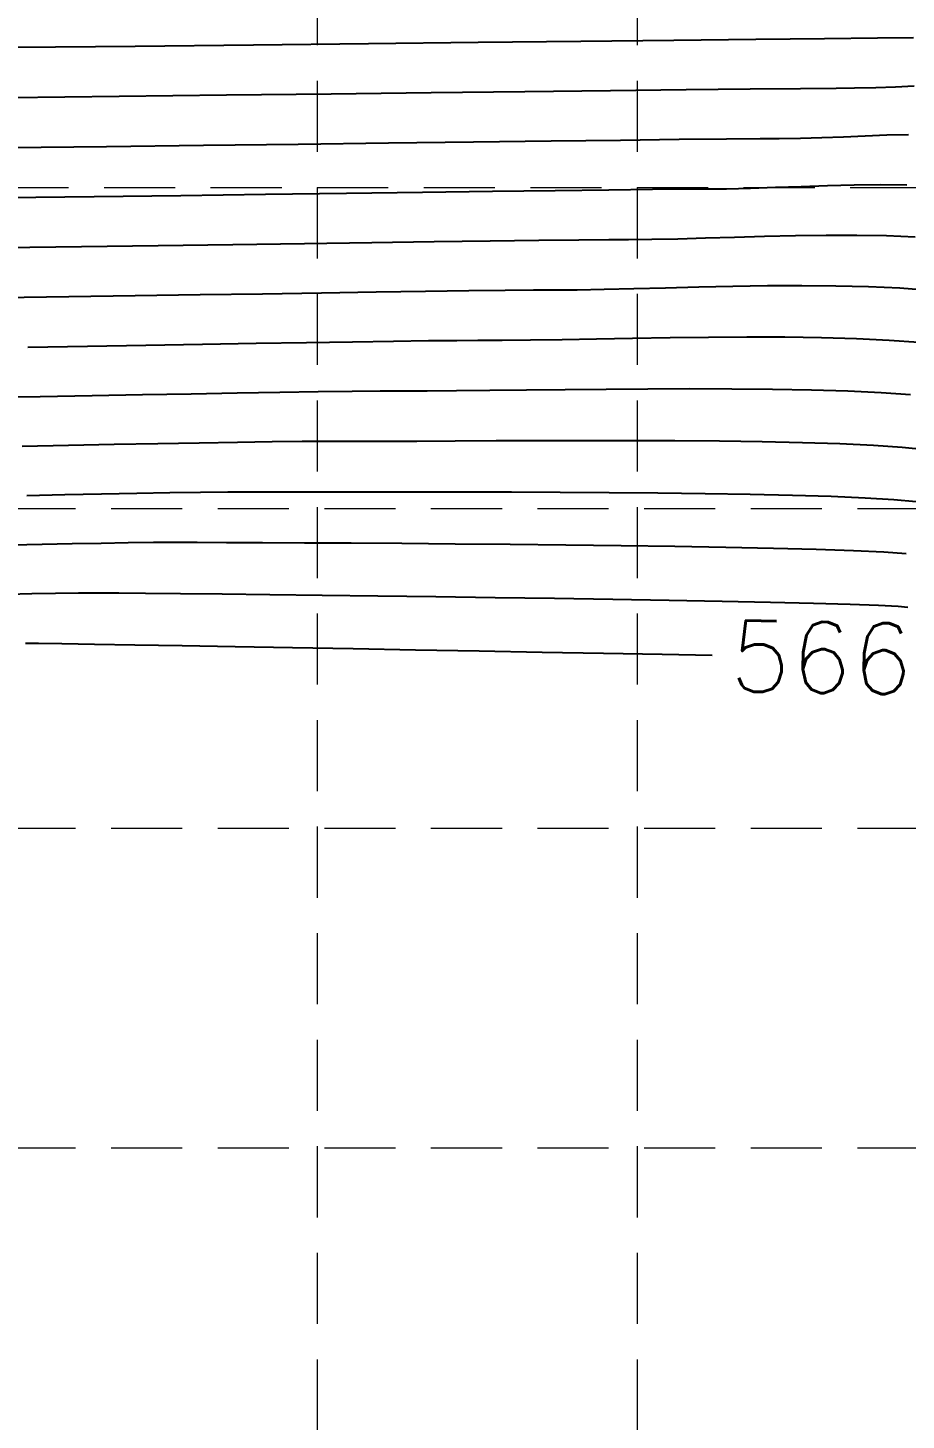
# Model space of a CAD drawing. Header units: inches. Extents: x 2547543 to 2548696, y 7125653 to 7126375.
# Drawn here: x 2548535.3 to 2548584.7, y 7125747 to 7125825.4 of the extents above; entities that cross this region are included whole.
import ezdxf

# ---------------------------------------------------------------- set-up
doc = ezdxf.new("R2010")
doc.units = ezdxf.units.IN
doc.header["$MEASUREMENT"] = 0
doc.linetypes.add('HIDDEN', pattern=[0.375, 0.25, -0.125])
for name, color, linetype in [('CONT-MJR', 6, 'Continuous'), ('CONT-MNR', 14, 'Continuous'), ('GRID', 254, 'HIDDEN')]:
    doc.layers.add(name, color=color, linetype=linetype)
doc.styles.add('L80', font='simplex', dxfattribs={"height": 3.2})

msp = doc.modelspace()

# ---------------------------------------------------------------- linework, layer by layer
at = {"layer": 'CONT-MJR', "color": 35, "extrusion": (0.01130672123906741, -0.9999360769843352, 0), "elevation": -7096550.361178077}
msp.add_lwpolyline([(2628982.713480884, 555.0000000000009), (2628979.109523152, 555.0000000000009)], dxfattribs=at)
at = {"layer": 'CONT-MJR', "color": 35, "extrusion": (0.01067862737324489, -0.9999429818331762, 0), "elevation": -7098200.308818376}
msp.add_lwpolyline([(2624527.47506614, 555.0000000000009), (2624524.625986346, 555.0000000000009)], dxfattribs=at)
at = {"layer": 'CONT-MJR', "color": 35}
for points, elevation in [([(2548580.787947966, 7125821.951894375), (2548578.793202206, 7125821.933386084)], 555), ([(2548583.020812888, 7125821.972362597), (2548581.829160571, 7125821.956895402)], 555), ([(2548584.130729357, 7125822.018263514), (2548583.020812888, 7125821.972362597)], 555), ([(2548585.180627795, 7125822.077865906), (2548584.130729357, 7125822.018263514)], 555), ([(2548540.431431011, 7125821.490013116), (2548534.326157524, 7125821.421547516)], 555), ([(2548552.364779347, 7125821.627796073), (2548546.477425475, 7125821.559293064)], 555), ([(2548563.266119033, 7125821.756106098), (2548557.994131056, 7125821.693930845)], 555), ([(2548568.081381706, 7125821.812730539), (2548563.266119033, 7125821.756106098)], 555), ([(2548563.593771497, 7125807.767793921), (2548561.997455045, 7125807.748562139)], 560), ([(2548565.372127972, 7125807.797648618), (2548563.593771497, 7125807.767793921)], 560), ([(2548571.448401904, 7125807.903458941), (2548569.334546738, 7125807.870230254)], 560), ([(2548573.603882841, 7125807.928314039), (2548571.448401904, 7125807.903458941)], 560), ([(2548579.969044643, 7125807.905146544), (2548577.899307773, 7125807.933906967)], 560), ([(2548541.935954267, 7125807.468426153), (2548538.646646035, 7125807.413583606)], 560), ([(2548548.15010961, 7125807.574842546), (2548545.118861591, 7125807.522749687)], 560), ([(2548550.98443993, 7125807.622993067), (2548548.15010961, 7125807.574842546)], 560), ([(2548553.576594153, 7125807.665489587), (2548550.98443993, 7125807.622993067)], 560), ([(2548559.447416294, 7125807.741938513), (2548557.853340732, 7125807.726673973)], 560), ([(2548561.997455045, 7125807.748562139), (2548560.618282179, 7125807.744702401)], 560), ([(2548535.520295737, 7125793.480286863), (2548534.178607, 7125793.444530169)], 565), ([(2548536.843899176, 7125793.509869508), (2548535.520295737, 7125793.480286863)], 565), ([(2548538.142055725, 7125793.528777291), (2548536.843899176, 7125793.509869508)], 565), ([(2548539.407403788, 7125793.5325094), (2548538.142055725, 7125793.528777291)], 565), ([(2548541.921799662, 7125793.512396306), (2548540.407412631, 7125793.525848038)], 565), ([(2548543.887061869, 7125793.492650204), (2548541.921799662, 7125793.512396306)], 565), ([(2548546.23969624, 7125793.467105735), (2548543.887061869, 7125793.492650204)], 565), ([(2548551.853069429, 7125793.400605698), (2548548.916199764, 7125793.436258899)], 565), ([(2548554.986802223, 7125793.360642133), (2548551.853069429, 7125793.400605698)], 565), ([(2548558.253895135, 7125793.316864206), (2548554.986802223, 7125793.360642133)], 565), ([(2548561.590845152, 7125793.26976792), (2548558.253895135, 7125793.316864206)], 565), ([(2548564.934149264, 7125793.219849272), (2548561.590845152, 7125793.26976792)], 565), ([(2548574.367156048, 7125793.058119191), (2548571.385807724, 7125793.113528907)], 565), ([(2548577.100846419, 7125793.001871123), (2548574.367156048, 7125793.058119191)], 565), ([(2548579.523375827, 7125792.945280703), (2548577.100846419, 7125793.001871123)], 565), ([(2548584.288968149, 7125792.778415343), (2548583.180939704, 7125792.833056811)], 565), ([(2548584.831823582, 7125792.725415531), (2548584.288968149, 7125792.778415343)], 565)]:
    msp.add_lwpolyline(points, dxfattribs=dict(at, elevation=elevation))
at = {"layer": 'CONT-MJR', "color": 35, "extrusion": (0.004803024307176775, -0.9999884654122291, 0), "elevation": -7113498.863002314}
msp.add_lwpolyline([(2582777.928387355, 555.0000000000009), (2582776.887162739, 555.0000000000009)], dxfattribs=at)
at = {"layer": 'CONT-MJR', "color": 35, "extrusion": (0.01145806545590669, -0.9999343542133194, 0), "elevation": -7096152.366775298}
msp.add_lwpolyline([(2630027.305940564, 555), (2630021.25954918, 555)], dxfattribs=at)
at = {"layer": 'CONT-MJR', "color": 35, "extrusion": (0.011747393338245, -0.9999309969941709, 0), "elevation": -7095391.077612576}
msp.add_lwpolyline([(2632091.966265736, 555), (2632086.336525557, 555)], dxfattribs=at)
at = {"layer": 'CONT-MJR', "color": 35, "extrusion": (0.01161703610763035, -0.999932519959259, 0), "elevation": -7095734.154560141}
msp.add_lwpolyline([(2631181.292662003, 555.0000000000005), (2631177.033198774, 555.0000000000005)], dxfattribs=at)
at = {"layer": 'CONT-MJR', "color": 35, "extrusion": (0.01855423407766642, -0.9998278553820109, 0), "elevation": -7077294.449710732}
msp.add_lwpolyline([(2680342.481810021, 560.0000000000009), (2680340.5561856, 560.0000000000009)], dxfattribs=at)
at = {"layer": 'CONT-MJR', "color": 35, "extrusion": (0.01808779795398649, -0.9998364024005006, 0), "elevation": -7078544.097973184}
msp.add_lwpolyline([(2677042.567737102, 560), (2677040.530277946, 560)], dxfattribs=at)
at = {"layer": 'CONT-MJR', "color": 35, "extrusion": (0.005426547066442558, -0.9999852761850725, 0), "elevation": -7111873.054623133}
msp.add_lwpolyline([(2587206.773301171, 560), (2587204.611266195, 560)], dxfattribs=at)
at = {"layer": 'CONT-MJR', "color": 35, "extrusion": (-0.002877739336882141, -0.9999958592995818, 0), "elevation": -7133112.570945021}
msp.add_lwpolyline([(2528061.128611729, 560), (2528058.995181106, 560)], dxfattribs=at)
at = {"layer": 'CONT-MJR', "color": 35, "extrusion": (-0.02846739625650775, -0.9995947215498764, 0), "elevation": -7195471.404633063}
msp.add_lwpolyline([(2344695.858968707, 560.0000000000005), (2344693.887221212, 560.0000000000005)], dxfattribs=at)
at = {"layer": 'CONT-MJR', "color": 35, "extrusion": (-0.0479833306706491, -0.9988481365942229, 0), "elevation": -7239889.341686079}
msp.add_lwpolyline([(2203728.16657971, 560.0000000000009), (2203726.327404887, 560.0000000000009)], dxfattribs=at)
at = {"layer": 'CONT-MJR', "color": 35, "extrusion": (-0.07479798927383703, -0.9971987067784389, 0), "elevation": -7296475.225807125}
msp.add_lwpolyline([(2008450.026879516, 560), (2008448.354132926, 560)], dxfattribs=at)
at = {"layer": 'CONT-MJR', "color": 35, "extrusion": (0.01601068696924191, -0.9998718207364248, 0), "elevation": -7084090.178336493}
msp.add_lwpolyline([(2662301.048741106, 560.0000000000009), (2662297.697860847, 560.0000000000009)], dxfattribs=at)
at = {"layer": 'CONT-MJR', "color": 35, "extrusion": (0.01706478315709226, -0.9998543859861803, 0), "elevation": -7081279.535495153}
msp.add_lwpolyline([(2669774.375172333, 560), (2669771.191801466, 560)], dxfattribs=at)
at = {"layer": 'CONT-MJR', "color": 35, "extrusion": (0.01524123539145829, -0.9998838456259518, 0), "elevation": -7086136.866791999}
msp.add_lwpolyline([(2656865.967920188, 560), (2656863.662932721, 560)], dxfattribs=at)
at = {"layer": 'CONT-MJR', "color": 35, "extrusion": (0.01321039610970163, -0.9999127389100636, 0), "elevation": -7091518.462173946}
msp.add_lwpolyline([(2642470.20607562, 560.0000000000009), (2642468.233876678, 560.0000000000009)], dxfattribs=at)
at = {"layer": 'CONT-MJR', "color": 35, "extrusion": (0.002360543767095015, -0.9999972139126807, 0), "elevation": -7119771.902697255}
msp.add_lwpolyline([(2565374.298827033, 560), (2565373.127957887, 560)], dxfattribs=at)
at = {"layer": 'CONT-MJR', "color": 35, "extrusion": (-0.006661154389120333, -0.9999778142649988, 0), "elevation": -7142611.656001889}
msp.add_lwpolyline([(2501017.855349844, 565), (2501016.855318815, 565)], dxfattribs=at)
at = {"layer": 'CONT-MJR', "color": 35, "extrusion": (-0.01152428432391247, -0.9999335932304814, 0), "elevation": -7154690.437660227}
msp.add_lwpolyline([(2466260.005706363, 565.0000000000009), (2466257.329025088, 565.0000000000009)], dxfattribs=at)
at = {"layer": 'CONT-MJR', "color": 35, "extrusion": (-0.01589651111071417, -0.9998736424841426, 0), "elevation": -7165406.113111579}
msp.add_lwpolyline([(2434970.939293675, 565), (2434967.652723198, 565)], dxfattribs=at)
at = {"layer": 'CONT-MJR', "color": 35, "extrusion": (-0.01708021359904352, -0.9998541225115847, 0), "elevation": -7168283.764368545}
msp.add_lwpolyline([(2426489.538173248, 565), (2426486.372208139, 565)], dxfattribs=at)
at = {"layer": 'CONT-MJR', "color": 35, "extrusion": (-0.02754836880310116, -0.9996204716672665, 0), "elevation": -7193297.713598766}
msp.add_lwpolyline([(2351310.341810302, 565), (2351308.293167353, 565)], dxfattribs=at)
at = {"layer": 'CONT-MJR', "color": 35, "extrusion": (-0.03463608194571165, -0.9993999909082699, 0), "elevation": -7209790.228471682}
msp.add_lwpolyline([(2300244.463366189, 565), (2300242.852701331, 565)], dxfattribs=at)
at = {"layer": 'CONT-MNR', "color": 35}
for points, elevation in [([(2548541.344132162, 7125824.314875303), (2548534.619573117, 7125824.24334758)], 554), ([(2548560.650872989, 7125824.526378132), (2548554.473326022, 7125824.45796914)], 554), ([(2548566.41899475, 7125824.590590423), (2548560.650872989, 7125824.526378132)], 554), ([(2548576.272786957, 7125824.700110657), (2548571.664147381, 7125824.649027452)], 554), ([(2548583.126351253, 7125824.773901348), (2548580.131369555, 7125824.742261477)], 554), ([(2548585.144188125, 7125824.793451712), (2548583.126351253, 7125824.773901348)], 554), ([(2548545.189694442, 7125818.732785083), (2548539.728423283, 7125818.666682599)], 556), ([(2548550.510071358, 7125818.798372293), (2548545.189694442, 7125818.732785083)], 556), ([(2548555.602771454, 7125818.861860363), (2548550.510071358, 7125818.798372293)], 556), ([(2548571.961152147, 7125819.063144081), (2548568.646985077, 7125819.023891157)], 556), ([(2548574.613729522, 7125819.09237857), (2548571.961152147, 7125819.063144081)], 556), ([(2548577.586984892, 7125819.114456801), (2548576.51793463, 7125819.110010764)], 556), ([(2548578.782240033, 7125819.125257976), (2548577.586984892, 7125819.114456801)], 556), ([(2548580.312283131, 7125816.462241), (2548578.830034324, 7125816.413066938)], 557), ([(2548581.806488478, 7125816.49933294), (2548580.312283131, 7125816.462241)], 557), ([(2548583.296440127, 7125816.515519319), (2548581.806488478, 7125816.49933294)], 557), ([(2548584.765927845, 7125816.501976701), (2548583.296440127, 7125816.515519319)], 557), ([(2548539.023275381, 7125815.844907241), (2548534.091411935, 7125815.783487009)], 557), ([(2548543.906117582, 7125815.907625323), (2548539.023275381, 7125815.844907241)], 557), ([(2548553.226533832, 7125816.030689022), (2548548.665387434, 7125815.970074752)], 557), ([(2548561.456251855, 7125816.140146079), (2548557.515005674, 7125816.087901633)], 557), ([(2548564.975721271, 7125816.185855855), (2548561.456251855, 7125816.140146079)], 557), ([(2548567.998862819, 7125816.223464459), (2548564.975721271, 7125816.185855855)], 557), ([(2548570.451125395, 7125816.251405387), (2548567.998862819, 7125816.223464459)], 557), ([(2548572.257957894, 7125816.268112136), (2548570.451125395, 7125816.251405387)], 557), ([(2548573.344809214, 7125816.272018202), (2548572.257957894, 7125816.268112136)], 557), ([(2548575.966247274, 7125816.313766192), (2548574.617129502, 7125816.281286383)], 557), ([(2548577.375952294, 7125816.360634189), (2548575.966247274, 7125816.313766192)], 557), ([(2548561.319727927, 7125813.348025614), (2548558.169213488, 7125813.304423302)], 558), ([(2548564.050890127, 7125813.383884531), (2548561.319727927, 7125813.348025614)], 558), ([(2548566.300137113, 7125813.410457921), (2548564.050890127, 7125813.383884531)], 558), ([(2548568.004905908, 7125813.426203656), (2548566.300137113, 7125813.410457921)], 558), ([(2548569.102633536, 7125813.429579601), (2548568.004905908, 7125813.426203656)], 558), ([(2548576.767178343, 7125813.608334733), (2548575.072152729, 7125813.559589719)], 558), ([(2548578.494661645, 7125813.648650865), (2548576.767178343, 7125813.608334733)], 558), ([(2548580.230302318, 7125813.673075182), (2548578.494661645, 7125813.648650865)], 558), ([(2548542.624892876, 7125813.083422729), (2548538.316061891, 7125813.024235409)], 558), ([(2548550.8603798, 7125813.200157017), (2548546.827186504, 7125813.14257731)], 558), ([(2548537.607025596, 7125810.204399168), (2548533.829928466, 7125810.150560714)], 559), ([(2548541.345167448, 7125810.259945128), (2548537.607025596, 7125810.204399168)], 559), ([(2548548.501555041, 7125810.370109741), (2548544.993596452, 7125810.315686139)], 559), ([(2548554.893030705, 7125810.468954885), (2548551.818285648, 7125810.421703476)], 559), ([(2548560.113533895, 7125810.544380893), (2548557.675032643, 7125810.510351511)], 559), ([(2548562.157776893, 7125810.569530576), (2548560.113533895, 7125810.544380893)], 559), ([(2548563.75700407, 7125810.584288098), (2548562.157776893, 7125810.569530576)], 559), ([(2548566.214056361, 7125810.593677836), (2548564.860457857, 7125810.587141002)], 559), ([(2548567.73940949, 7125810.619875712), (2548566.214056361, 7125810.593677836)], 559), ([(2548571.188387579, 7125810.705914788), (2548569.407269233, 7125810.659399681)], 559), ([(2548573.053516518, 7125810.753086087), (2548571.188387579, 7125810.705914788)], 559), ([(2548574.97340804, 7125810.794578625), (2548573.053516518, 7125810.753086087)], 559), ([(2548576.918814132, 7125810.824057452), (2548574.97340804, 7125810.794578625)], 559), ([(2548578.860486786, 7125810.835187618), (2548576.918814132, 7125810.824057452)], 559), ([(2548580.76917799, 7125810.821634172), (2548578.860486786, 7125810.835187618)], 559), ([(2548584.370624008, 7125810.695136646), (2548582.615639735, 7125810.777062166)], 559), ([(2548541.755450398, 7125804.68771686), (2548538.909984503, 7125804.636331595)], 561), ([(2548544.490977659, 7125804.73757087), (2548541.755450398, 7125804.68771686)], 561), ([(2548547.076935512, 7125804.784067288), (2548544.490977659, 7125804.73757087)], 561), ([(2548551.641619888, 7125804.859682015), (2548549.473693179, 7125804.825379783)], 561), ([(2548555.132457324, 7125804.899950361), (2548553.541084861, 7125804.885147654)], 561), ([(2548556.376106501, 7125804.902263802), (2548555.132457324, 7125804.899950361)], 561), ([(2548557.773208511, 7125804.903260129), (2548556.376106501, 7125804.902263802)], 561), ([(2548559.4286474, 7125804.914842495), (2548557.773208511, 7125804.903260129)], 561), ([(2548561.302678998, 7125804.933727331), (2548559.4286474, 7125804.914842495)], 561), ([(2548563.355559136, 7125804.956631071), (2548561.302678998, 7125804.933727331)], 561), ([(2548567.838888351, 7125805.001360985), (2548565.547543643, 7125804.980270145)], 561), ([(2548572.56068169, 7125805.022763689), (2548570.18984909, 7125805.016620021)], 561), ([(2548574.91164198, 7125805.016508418), (2548572.56068169, 7125805.022763689)], 561), ([(2548577.202985792, 7125804.994570641), (2548574.91164198, 7125805.016508418)], 561), ([(2548579.394968957, 7125804.953666788), (2548577.202985792, 7125804.994570641)], 561), ([(2548581.447847304, 7125804.890513293), (2548579.394968957, 7125804.953666788)], 561), ([(2548535.994210751, 7125804.585241413), (2548533.047759916, 7125804.536272645)], 561), ([(2548537.588776176, 7125801.839627318), (2548534.967917114, 7125801.790193495)], 562), ([(2548542.613833235, 7125801.936307932), (2548540.150119803, 7125801.889085177)], 562), ([(2548544.94180171, 7125801.979036442), (2548542.613833235, 7125801.936307932)], 562), ([(2548550.730089784, 7125802.057665085), (2548549.038044746, 7125802.04197416)], 562), ([(2548552.133930822, 7125802.059825201), (2548550.730089784, 7125802.057665085)], 562), ([(2548553.5407216, 7125802.05844445), (2548552.133930822, 7125802.059825201)], 562), ([(2548559.338829656, 7125802.084649812), (2548557.185589042, 7125802.073029684)], 562), ([(2548566.612762774, 7125802.110745101), (2548564.094834547, 7125802.105680449)], 562), ([(2548571.716380665, 7125802.099108426), (2548569.167417488, 7125802.109278736)], 562), ([(2548576.627560307, 7125802.043964259), (2548574.21723428, 7125802.078061244)], 562), ([(2548578.904940723, 7125801.994644545), (2548576.627560307, 7125802.043964259)], 562), ([(2548581.0069575, 7125801.927929171), (2548578.904940723, 7125801.994644545)], 562), ([(2548582.891192615, 7125801.841645211), (2548581.0069575, 7125801.927929171)], 562), ([(2548584.515228044, 7125801.733619734), (2548582.891192615, 7125801.841645211)], 562), ([(2548543.294020428, 7125799.175276164), (2548541.428454298, 7125799.141717692)], 563), ([(2548545.012705447, 7125799.200625449), (2548543.294020428, 7125799.175276164)], 563), ([(2548550.795257579, 7125799.214510147), (2548549.16939469, 7125799.214546047)], 563), ([(2548552.722757029, 7125799.215982584), (2548550.795257579, 7125799.214510147)], 563), ([(2548562.517384877, 7125799.211029341), (2548559.849206968, 7125799.216486735)], 563), ([(2548565.254265452, 7125799.200598694), (2548562.517384877, 7125799.211029341)], 563), ([(2548537.374355707, 7125799.059283027), (2548535.24466175, 7125799.01506176)], 563), ([(2548539.445426307, 7125799.102277492), (2548537.374355707, 7125799.059283027)], 563), ([(2548575.957078823, 7125799.08321724), (2548573.411255379, 7125799.126504069)], 563), ([(2548584.032192494, 7125798.782558353), (2548582.422814651, 7125798.879442446)], 563), ([(2548537.796159171, 7125796.29702671), (2548536.107206041, 7125796.25862179)], 564), ([(2548539.417493526, 7125796.330720492), (2548537.796159171, 7125796.29702671)], 564), ([(2548540.948588656, 7125796.356844435), (2548539.417493526, 7125796.330720492)], 564), ([(2548543.649579465, 7125796.374948001), (2548542.366824118, 7125796.372539838)], 564), ([(2548546.471724808, 7125796.364148852), (2548544.834626564, 7125796.37031729)], 564), ([(2548548.501251615, 7125796.355922066), (2548546.471724808, 7125796.364148852)], 564), ([(2548550.863584402, 7125796.345116307), (2548548.501251615, 7125796.355922066)], 564), ([(2548553.499100586, 7125796.331210953), (2548550.863584402, 7125796.345116307)], 564), ([(2548556.348177584, 7125796.31368538), (2548553.499100586, 7125796.331210953)], 564), ([(2548568.687642067, 7125796.196968431), (2548565.580547638, 7125796.234181114)], 564), ([(2548574.588552044, 7125796.103352435), (2548571.710184397, 7125796.153532414)], 564), ([(2548577.263122425, 7125796.045907876), (2548574.588552044, 7125796.103352435)], 564), ([(2548579.674272961, 7125795.980678111), (2548577.263122425, 7125796.045907876)], 564), ([(2548535.896801773, 7125790.682229519), (2548535.165228109, 7125790.6900708)], 566), ([(2548539.043707186, 7125790.634012247), (2548537.212000668, 7125790.663126424)], 566), ([(2548546.966696399, 7125790.499110568), (2548543.98817266, 7125790.550753587)], 566), ([(2548553.600737843, 7125790.382050823), (2548550.193257329, 7125790.442459403)], 566), ([(2548564.237520803, 7125790.190787934), (2548560.689987188, 7125790.254964355)], 566), ([(2548571.00281788, 7125790.067422384), (2548567.69750357, 7125790.127857032)], 566), ([(2548573.819212247, 7125790.015645718), (2548571.00281788, 7125790.067422384)], 566)]:
    msp.add_lwpolyline(points, dxfattribs=dict(at, elevation=elevation))
at = {"layer": 'CONT-MNR', "color": 35, "extrusion": (0.01082707649372671, -0.9999413854894692, 0), "elevation": -7097813.386090618}
msp.add_lwpolyline([(2625550.463722478, 554.0000000000009), (2625543.807566721, 554.0000000000009)], dxfattribs=at)
at = {"layer": 'CONT-MNR', "color": 35, "extrusion": (0.01097144390180164, -0.999939811898051, 0), "elevation": -7097434.245685413}
msp.add_lwpolyline([(2626581.663964253, 554), (2626575.190146356, 554)], dxfattribs=at)
at = {"layer": 'CONT-MNR', "color": 35, "extrusion": (0.01114045798010863, -0.999937943172472, 0), "elevation": -7096990.187422486}
msp.add_lwpolyline([(2627798.45795129, 554.0000000000009), (2627793.212473142, 554.0000000000009)], dxfattribs=at)
at = {"layer": 'CONT-MNR', "color": 35, "extrusion": (0.01092326103146318, -0.999940339404526, 0), "elevation": -7097560.805279564}
msp.add_lwpolyline([(2626265.325285485, 554.0000000000009), (2626261.466472668, 554.0000000000009)], dxfattribs=at)
at = {"layer": 'CONT-MNR', "color": 35, "extrusion": (0.01251514828459641, -0.9999216824648891, 0), "elevation": -7093365.234011236}
msp.add_lwpolyline([(2637541.464498858, 556.0000000000005), (2637536.685883908, 556.0000000000005)], dxfattribs=at)
at = {"layer": 'CONT-MNR', "color": 35, "extrusion": (0.01245921863140421, -0.999922380923187, 0), "elevation": -7093512.751196839}
msp.add_lwpolyline([(2637149.077319504, 556.0000000000009), (2637144.699981007, 556.0000000000009)], dxfattribs=at)
at = {"layer": 'CONT-MNR', "color": 35, "extrusion": (0.01226130991489865, -0.999924827314119, 0), "elevation": -7094034.56691595}
msp.add_lwpolyline([(2635748.93968414, 556), (2635745.050417586, 556)], dxfattribs=at)
at = {"layer": 'CONT-MNR', "color": 35, "extrusion": (0.009259211597756651, -0.9999571325814862, 0), "elevation": -7101915.835288092}
msp.add_lwpolyline([(2614446.733985349, 556), (2614444.829698609, 556)], dxfattribs=at)
at = {"layer": 'CONT-MNR', "color": 35, "extrusion": (0.02954901680479146, -0.9995633324636665, 0), "elevation": -7047399.514111448}
msp.add_lwpolyline([(2758028.056679803, 556), (2758026.849702193, 556)], dxfattribs=at)
at = {"layer": 'CONT-MNR', "color": 35, "extrusion": (0.04122850794099971, -0.9991497435985053, 0), "elevation": -7014686.237263504}
msp.add_lwpolyline([(2840201.149296466, 556), (2840199.93410273, 556)], dxfattribs=at)
at = {"layer": 'CONT-MNR', "color": 35, "extrusion": (0.0443659167464647, -0.999015347945789, 0), "elevation": -7005732.617032234}
msp.add_lwpolyline([(2862216.458586873, 556), (2862215.239001025, 556)], dxfattribs=at)
at = {"layer": 'CONT-MNR', "color": 35, "extrusion": (0.03908611214976983, -0.9992358459528039, 0), "elevation": -7020759.863161243}
msp.add_lwpolyline([(2825156.702676494, 556), (2825155.482620209, 556)], dxfattribs=at)
at = {"layer": 'CONT-MNR', "color": 35, "extrusion": (0.02534440206707542, -0.9996787790504821, 0), "elevation": -7058938.021890294}
msp.add_lwpolyline([(2728365.828392927, 556.0000000000009), (2728364.611624587, 556.0000000000009)], dxfattribs=at)
at = {"layer": 'CONT-MNR', "color": 35, "extrusion": (0.01179054741869217, -0.9999304890798998, 0), "elevation": -7095274.665954217}
msp.add_lwpolyline([(2632379.879968371, 556), (2632374.364202136, 556)], dxfattribs=at)
at = {"layer": 'CONT-MNR', "color": 35, "extrusion": (0.03603558306882452, -0.9993505074561627, 0), "elevation": -7029348.724300751}
msp.add_lwpolyline([(2803706.496373103, 557), (2803705.041346042, 557)], dxfattribs=at)
at = {"layer": 'CONT-MNR', "color": 35, "extrusion": (0.0131205112615727, -0.9999139223874399, 0), "elevation": -7091764.335383628}
msp.add_lwpolyline([(2641823.641086086, 557.0000000000009), (2641818.881406533, 557.0000000000009)], dxfattribs=at)
at = {"layer": 'CONT-MNR', "color": 35, "extrusion": (0.01333983829588119, -0.9999110203984352, 0), "elevation": -7091184.690487381}
msp.add_lwpolyline([(2643387.97971222, 557.0000000000009), (2643383.690858758, 557.0000000000009)], dxfattribs=at)
at = {"layer": 'CONT-MNR', "color": 35, "extrusion": (0.007284278646495015, -0.999973469290361, 0), "elevation": -7107062.700661133}
msp.add_lwpolyline([(2600413.433012965, 557.0000000000009), (2600412.16065892, 557.0000000000009)], dxfattribs=at)
at = {"layer": 'CONT-MNR', "color": 35, "extrusion": (0.01432505367515281, -0.9998973911543145, 0), "elevation": -7088573.900821184}
msp.add_lwpolyline([(2650370.815009306, 558.0000000000009), (2650367.013089209, 558.0000000000009)], dxfattribs=at)
at = {"layer": 'CONT-MNR', "color": 35, "extrusion": (0.01419852950861081, -0.9998991957991532, 0), "elevation": -7088909.214137781}
msp.add_lwpolyline([(2649477.334319634, 558.0000000000009), (2649473.826662348, 558.0000000000009)], dxfattribs=at)
at = {"layer": 'CONT-MNR', "color": 35, "extrusion": (0.005922764635532418, -0.9999824602757152, 0), "elevation": -7110593.869824457}
msp.add_lwpolyline([(2590730.239429136, 558.0000000000009), (2590728.917214272, 558.0000000000009)], dxfattribs=at)
at = {"layer": 'CONT-MNR', "color": 35, "extrusion": (0.02014538879017442, -0.9997970610631404, 0), "elevation": -7073025.390340276}
msp.add_lwpolyline([(2691606.954940904, 558), (2691605.502795571, 558)], dxfattribs=at)
at = {"layer": 'CONT-MNR', "color": 35, "extrusion": (0.02774022340031865, -0.999615165954229, 0), "elevation": -7052373.25782826}
msp.add_lwpolyline([(2745264.314732662, 558.0000000000009), (2745262.756923885, 558.0000000000009)], dxfattribs=at)
at = {"layer": 'CONT-MNR', "color": 35, "extrusion": (0.03032965173888431, -0.9995399502898311, 0), "elevation": -7045237.936758121}
msp.add_lwpolyline([(2763526.044548018, 558), (2763524.40552638, 558)], dxfattribs=at)
at = {"layer": 'CONT-MNR', "color": 35, "extrusion": (0.0006220212742814703, -0.9999998065447485, 0), "elevation": -7124227.023426646}
msp.add_lwpolyline([(2553013.864465364, 558), (2553012.144967307, 558)], dxfattribs=at)
at = {"layer": 'CONT-MNR', "color": 35, "extrusion": (-0.01771440886313499, -0.9998430875485562, 0), "elevation": -7169842.167932573}
msp.add_lwpolyline([(2421954.147970239, 558.0000000000009), (2421952.468652275, 558.0000000000009)], dxfattribs=at)
at = {"layer": 'CONT-MNR', "color": 35, "extrusion": (-0.04210367804944305, -0.999113246981897, 0), "elevation": -7226799.552232387}
msp.add_lwpolyline([(2246302.316849357, 558.0000000000009), (2246300.701105719, 558.0000000000009)], dxfattribs=at)
at = {"layer": 'CONT-MNR', "color": 35, "extrusion": (0.01324958473984398, -0.9999122203994818, 0), "elevation": -7091420.448833374}
msp.add_lwpolyline([(2642728.669891493, 558.0000000000009), (2642724.316704007, 558.0000000000009)], dxfattribs=at)
at = {"layer": 'CONT-MNR', "color": 35, "extrusion": (0.01407534230114512, -0.9999009374628597, 0), "elevation": -7089235.572485072}
msp.add_lwpolyline([(2648592.620827557, 558), (2648588.418117597, 558)], dxfattribs=at)
at = {"layer": 'CONT-MNR', "color": 35, "extrusion": (0.01527630295248835, -0.9998833104758295, 0), "elevation": -7086046.462860849}
msp.add_lwpolyline([(2657103.642258212, 559.0000000000009), (2657099.993403424, 559.0000000000009)], dxfattribs=at)
at = {"layer": 'CONT-MNR', "color": 35, "extrusion": (0.01555371865275349, -0.9998790336016007, 0), "elevation": -7085308.980127507}
msp.add_lwpolyline([(2659076.379623091, 559), (2659073.062491222, 559)], dxfattribs=at)
at = {"layer": 'CONT-MNR', "color": 35, "extrusion": (0.01487850979949047, -0.9998893088468075, 0), "elevation": -7087103.005826149}
msp.add_lwpolyline([(2654297.013752192, 559), (2654294.231442277, 559)], dxfattribs=at)
at = {"layer": 'CONT-MNR', "color": 35, "extrusion": (0.002585422405095092, -0.9999966577899085, 0), "elevation": -7119197.654493883}
msp.add_lwpolyline([(2566979.57296512, 559.0000000000009), (2566978.469507646, 559.0000000000009)], dxfattribs=at)
at = {"layer": 'CONT-MNR', "color": 35, "extrusion": (0.02369076633251456, -0.9997193344087021, 0), "elevation": -7063433.127227673}
msp.add_lwpolyline([(2716670.026791158, 559), (2716668.358463173, 559)], dxfattribs=at)
at = {"layer": 'CONT-MNR', "color": 35, "extrusion": (-0.02413211468411157, -0.9997087781153435, 0), "elevation": -7185238.272980519}
msp.add_lwpolyline([(2375879.529717864, 559.0000000000009), (2375877.682718233, 559.0000000000009)], dxfattribs=at)
at = {"layer": 'CONT-MNR', "color": 35, "extrusion": (-0.07663691950939076, -0.9970590667398354, 0), "elevation": -7300169.816732089}
msp.add_lwpolyline([(1994990.612478976, 559.0000000000009), (1994988.973399761, 559.0000000000009)], dxfattribs=at)
at = {"layer": 'CONT-MNR', "color": 35, "extrusion": (0.01751930911356025, -0.9998465251268235, 0), "elevation": -7080062.363416801}
msp.add_lwpolyline([(2672986.947405242, 561), (2672984.031183923, 561)], dxfattribs=at)
at = {"layer": 'CONT-MNR', "color": 35, "extrusion": (0.01723426612009196, -0.9998514790064081, 0), "elevation": -7080824.113917133}
msp.add_lwpolyline([(2670978.977273559, 561.0000000000005), (2670976.58015987, 561.0000000000005)], dxfattribs=at)
at = {"layer": 'CONT-MNR', "color": 35, "extrusion": (0.01340553859556549, -0.9999101417302272, 0), "elevation": -7090999.839792061}
msp.add_lwpolyline([(2643849.784885553, 561.0000000000009), (2643847.885249882, 561.0000000000009)], dxfattribs=at)
at = {"layer": 'CONT-MNR', "color": 35, "extrusion": (0.01078369806228519, -0.999941854237586, 0), "elevation": -7097907.683550102}
msp.add_lwpolyline([(2625259.88861478, 561.0000000000009), (2625257.696502812, 561.0000000000009)], dxfattribs=at)
at = {"layer": 'CONT-MNR', "color": 35, "extrusion": (0.006490416936245173, -0.9999789370221723, 0), "elevation": -7109113.642823544}
msp.add_lwpolyline([(2594765.954935939, 561), (2594763.603925683, 561)], dxfattribs=at)
at = {"layer": 'CONT-MNR', "color": 35, "extrusion": (-0.04727117136794209, -0.9988820933210799, 0), "elevation": -7238313.335999858}
msp.add_lwpolyline([(2208889.103637705, 561.0000000000005), (2208887.22751101, 561.0000000000005)], dxfattribs=at)
at = {"layer": 'CONT-MNR', "color": 35, "extrusion": (-0.07080224314134233, -0.9974903720668958, 0), "elevation": -7288367.099071557}
msp.add_lwpolyline([(2037666.021426753, 561), (2037664.361825568, 561)], dxfattribs=at)
at = {"layer": 'CONT-MNR', "color": 35, "extrusion": (0.01930574293315513, -0.9998136267774104, 0), "elevation": -7075272.36943054}
msp.add_lwpolyline([(2685634.069942396, 562.0000000000005), (2685631.508121314, 562.0000000000005)], dxfattribs=at)
at = {"layer": 'CONT-MNR', "color": 35, "extrusion": (0.01669837086482822, -0.9998605724852143, 0), "elevation": -7082251.897571767}
msp.add_lwpolyline([(2667181.043078572, 562.0000000000005), (2667178.888669432, 562.0000000000005)], dxfattribs=at)
at = {"layer": 'CONT-MNR', "color": 35, "extrusion": (0.01388163392200083, -0.9999036454777308, 0), "elevation": -7089737.413944216}
msp.add_lwpolyline([(2647221.249167037, 562), (2647219.306845606, 562)], dxfattribs=at)
at = {"layer": 'CONT-MNR', "color": 35, "extrusion": (0.003018671260352049, -0.9999954438015316, 0), "elevation": -7118076.346547184}
msp.add_lwpolyline([(2570054.080919796, 562.0000000000009), (2570052.382886646, 562.0000000000009)], dxfattribs=at)
at = {"layer": 'CONT-MNR', "color": 35, "extrusion": (0.004858801362219264, -0.9999881959549937, 0), "elevation": -7113335.026616277}
msp.add_lwpolyline([(2583149.959124663, 562.0000000000009), (2583148.012259657, 562.0000000000009)], dxfattribs=at)
at = {"layer": 'CONT-MNR', "color": 35, "extrusion": (0.005009341736872229, -0.9999874531689701, 0), "elevation": -7112946.073750213}
msp.add_lwpolyline([(2584225.25752784, 562.0000000000005), (2584222.94027759, 562.0000000000005)], dxfattribs=at)
at = {"layer": 'CONT-MNR', "color": 35, "extrusion": (0.003863675043154755, -0.9999925359797247, 0), "elevation": -7115902.095059964}
msp.add_lwpolyline([(2576076.856058649, 562), (2576074.417256731, 562)], dxfattribs=at)
at = {"layer": 'CONT-MNR', "color": 35, "extrusion": (-0.0005739974491974758, -0.9999998352634506, 0), "elevation": -7127263.807599886}
msp.add_lwpolyline([(2544478.555340786, 562), (2544476.000685651, 562)], dxfattribs=at)
at = {"layer": 'CONT-MNR', "color": 35, "extrusion": (-0.008415701310781884, -0.9999645873586963, 0), "elevation": -7146997.773968855}
msp.add_lwpolyline([(2488515.343600977, 562), (2488512.842658798, 562)], dxfattribs=at)
at = {"layer": 'CONT-MNR', "color": 35, "extrusion": (-0.099353225208158, -0.9950522280969664, 0), "elevation": -7343754.98331902}
msp.add_lwpolyline([(1828004.643930387, 562.0000000000009), (1828003.315942088, 562.0000000000009)], dxfattribs=at)
at = {"layer": 'CONT-MNR', "color": 35, "extrusion": (0.01988494443278608, -0.999802274944854, 0), "elevation": -7073712.587999973}
msp.add_lwpolyline([(2689733.637932067, 563.0000000000009), (2689731.654511905, 563.0000000000009)], dxfattribs=at)
at = {"layer": 'CONT-MNR', "color": 35, "extrusion": (0.009603277904760682, -0.999953887463559, 0), "elevation": -7100996.225940337}
msp.add_lwpolyline([(2616860.065303586, 563), (2616858.522847804, 563)], dxfattribs=at)
at = {"layer": 'CONT-MNR', "color": 35, "extrusion": (0.00145774487104087, -0.9999989374893812, 0), "elevation": -7122076.513531461}
msp.add_lwpolyline([(2558932.78115716, 563.0000000000009), (2558931.444490699, 563.0000000000009)], dxfattribs=at)
at = {"layer": 'CONT-MNR', "color": 35, "extrusion": (-0.002223276093499971, -0.999997528518652, 0), "elevation": -7131447.731707625}
msp.add_lwpolyline([(2532700.251662172, 563.0000000000009), (2532698.974019469, 563.0000000000009)], dxfattribs=at)
at = {"layer": 'CONT-MNR', "color": 35, "extrusion": (0.0007717831387388159, -0.9999997021753491, 0), "elevation": -7123830.163724311}
msp.add_lwpolyline([(2554053.717970024, 563), (2554051.535420138, 563)], dxfattribs=at)
at = {"layer": 'CONT-MNR', "color": 35, "extrusion": (0.0002510055267953906, -0.9999999684981123, 0), "elevation": -7125159.291824342}
msp.add_lwpolyline([(2550345.831020759, 563.0000000000009), (2550343.440008443, 563.0000000000009)], dxfattribs=at)
at = {"layer": 'CONT-MNR', "color": 35, "extrusion": (-0.0006974300335660874, -0.9999997567956447, 0), "elevation": -7127574.925642514}
msp.add_lwpolyline([(2543589.482999375, 563.0000000000009), (2543586.930110289, 563.0000000000009)], dxfattribs=at)
at = {"layer": 'CONT-MNR', "color": 35, "extrusion": (-0.006052892759314792, -0.9999816810768307, 0), "elevation": -7141094.855804807}
msp.add_lwpolyline([(2505389.627955738, 563), (2505386.868908734, 563)], dxfattribs=at)
at = {"layer": 'CONT-MNR', "color": 35, "extrusion": (-0.008873622602029665, -0.9999606286359064, 0), "elevation": -7148133.662189648}
msp.add_lwpolyline([(2485238.754600217, 563.0000000000009), (2485236.019966981, 563.0000000000009)], dxfattribs=at)
at = {"layer": 'CONT-MNR', "color": 35, "extrusion": (-0.01243707275844193, -0.9999226566196014, 0), "elevation": -7156944.7860576}
msp.add_lwpolyline([(2459752.213774185, 563.0000000000009), (2459749.550100273, 563.0000000000009)], dxfattribs=at)
at = {"layer": 'CONT-MNR', "color": 35, "extrusion": (-0.02297925448377239, -0.9997359420683896, 0), "elevation": -7182481.834939193}
msp.add_lwpolyline([(2384159.817070822, 563.0000000000005), (2384157.434849564, 563.0000000000005)], dxfattribs=at)
at = {"layer": 'CONT-MNR', "color": 35, "extrusion": (-0.03107657499996417, -0.9995170066018246, 0), "elevation": -7201558.400473093}
msp.add_lwpolyline([(2325904.136038812, 563.0000000000009), (2325901.964215634, 563.0000000000009)], dxfattribs=at)
at = {"layer": 'CONT-MNR', "color": 35, "extrusion": (-0.04257743218473924, -0.9990931699639198, 0), "elevation": -7227849.086262112}
msp.add_lwpolyline([(2242873.073172666, 563), (2242871.158066578, 563)], dxfattribs=at)
at = {"layer": 'CONT-MNR', "color": 35, "extrusion": (-0.0898199737629298, -0.9959580173447207, 0), "elevation": -7325910.178378391}
msp.add_lwpolyline([(1898244.903957731, 563.0000000000005), (1898243.640049542, 563.0000000000005)], dxfattribs=at)
at = {"layer": 'CONT-MNR', "color": 35, "extrusion": (0.02321086605187101, -0.9997305915581068, 0), "elevation": -7064722.778741791}
msp.add_lwpolyline([(2713245.412536084, 564.0000000000009), (2713243.678117356, 564.0000000000009)], dxfattribs=at)
at = {"layer": 'CONT-MNR', "color": 35, "extrusion": (0.01106617466338215, -0.9999387680144819, 0), "elevation": -7097157.430911248}
msp.add_lwpolyline([(2627241.621789044, 564.0000000000009), (2627240.203466734, 564.0000000000009)], dxfattribs=at)
at = {"layer": 'CONT-MNR', "color": 35, "extrusion": (-0.003907587791293255, -0.9999923653496827, 0), "elevation": -7135700.630035123}
msp.add_lwpolyline([(2520680.70247804, 564), (2520679.517421894, 564)], dxfattribs=at)
at = {"layer": 'CONT-MNR', "color": 35, "extrusion": (-0.007214699053186603, -0.9999739737201023, 0), "elevation": -7143997.922788215}
msp.add_lwpolyline([(2497082.545912575, 564), (2497079.542819185, 564)], dxfattribs=at)
at = {"layer": 'CONT-MNR', "color": 35, "extrusion": (-0.008499876799279655, -0.999963875394705, 0), "elevation": -7147201.315941296}
msp.add_lwpolyline([(2487901.992356029, 564), (2487898.894913257, 564)], dxfattribs=at)
at = {"layer": 'CONT-MNR', "color": 35, "extrusion": (-0.01006006831804679, -0.9999493962323475, 0), "elevation": -7151074.385897472}
msp.add_lwpolyline([(2476750.61659081, 564), (2476747.484408366, 564)], dxfattribs=at)
at = {"layer": 'CONT-MNR', "color": 35, "extrusion": (-0.01436920569139268, -0.9998967576344063, 0), "elevation": -7161681.420603693}
msp.add_lwpolyline([(2445916.55896711, 564.0000000000009), (2445913.536112694, 564.0000000000009)], dxfattribs=at)
at = {"layer": 'CONT-MNR', "color": 35, "extrusion": (-0.03519455588446586, -0.9993804797153562, 0), "elevation": -7211077.535296064}
msp.add_lwpolyline([(2296213.642006971, 564.0000000000009), (2296211.55260444, 564.0000000000009)], dxfattribs=at)
at = {"layer": 'CONT-MNR', "color": 35, "extrusion": (-0.04823741647371802, -0.9988358982595394, 0), "elevation": -7240437.755614141}
msp.add_lwpolyline([(2201886.676466935, 564), (2201884.969036222, 564)], dxfattribs=at)
at = {"layer": 'CONT-MNR', "color": 35, "extrusion": (-0.07241259226815018, -0.9973747623040231, 0), "elevation": -7291638.452484326}
msp.add_lwpolyline([(2025896.749267472, 564.0000000000005), (2025895.482787166, 564.0000000000005)], dxfattribs=at)
at = {"layer": 'CONT-MNR', "color": 35, "extrusion": (-0.01452333955815745, -0.9998945307421571, 0), "elevation": -7162052.382580125}
msp.add_lwpolyline([(2444778.142251401, 566), (2444776.826913777, 566)], dxfattribs=at)
at = {"layer": 'CONT-MNR', "color": 35, "extrusion": (-0.01660135966935731, -0.9998621879324815, 0), "elevation": -7167117.827368258}
msp.add_lwpolyline([(2429892.292439586, 566.0000000000009), (2429890.011028647, 566.0000000000009)], dxfattribs=at)
at = {"layer": 'CONT-MNR', "color": 35, "extrusion": (-0.01703765058525165, -0.9998548486968172, 0), "elevation": -7168177.434940569}
msp.add_lwpolyline([(2426767.334144131, 566.0000000000009), (2426764.670388543, 566.0000000000009)], dxfattribs=at)
at = {"layer": 'CONT-MNR', "color": 35, "extrusion": (-0.01755504913422036, -0.9998458982512731, 0), "elevation": -7169432.269554819}
msp.add_lwpolyline([(2423063.855878297, 566.0000000000009), (2423060.628820071, 566.0000000000009)], dxfattribs=at)
at = {"layer": 'CONT-MNR', "color": 35, "extrusion": (-0.01786429293095283, -0.9998404207862758, 0), "elevation": -7170181.362098311}
msp.add_lwpolyline([(2420853.219653082, 566.0000000000005), (2420849.697808581, 566.0000000000005)], dxfattribs=at)
at = {"layer": 'CONT-MNR', "color": 35, "extrusion": (-0.01798246241044931, -0.9998383024497796, 0), "elevation": -7170467.428945187}
msp.add_lwpolyline([(2420009.338562386, 566), (2420005.770018506, 566)], dxfattribs=at)
at = {"layer": 'CONT-MNR', "color": 35, "extrusion": (-0.01818520473615072, -0.9998346354916419, 0), "elevation": -7170958.000438919}
msp.add_lwpolyline([(2418562.302477333, 566), (2418558.841922314, 566)], dxfattribs=at)
at = {"layer": 'GRID', "color": 252, "linetype": 'HIDDEN', "lineweight": 0, "ltscale": 16}
for p, q in [((2548551.583313588, 7126356.376313465), (2548551.583313588, 7125726.296813901)), ((2548569.583313588, 7126356.376313465), (2548569.583313588, 7125726.296813901)), ((2547561.583313602, 7125816.376313472), (2548677.583313586, 7125816.376313472)), ((2547561.986892405, 7125798.2968139), (2548677.986892388, 7125798.2968139)), ((2547561.986892405, 7125780.2968139), (2548677.986892388, 7125780.2968139)), ((2547561.986892405, 7125762.2968139), (2548677.986892388, 7125762.2968139))]:
    msp.add_line(p, q, dxfattribs=at)

# ---------------------------------------------------------------- texts
at = {"layer": 'CONT-MNR', "color": 35, "insert": (2548574.856707923, 7125791.997973737, 566), "char_height": 4, "width": 15.04761904761904, "attachment_point": 1, "rotation": 358.92150068538007, "style": 'L80'}
msp.add_mtext('\\Fsimplex.shx;\\W1.0000000000;\\T1.0000000000;\\o\\l566', dxfattribs=at)

doc.saveas('drawing.dxf')
